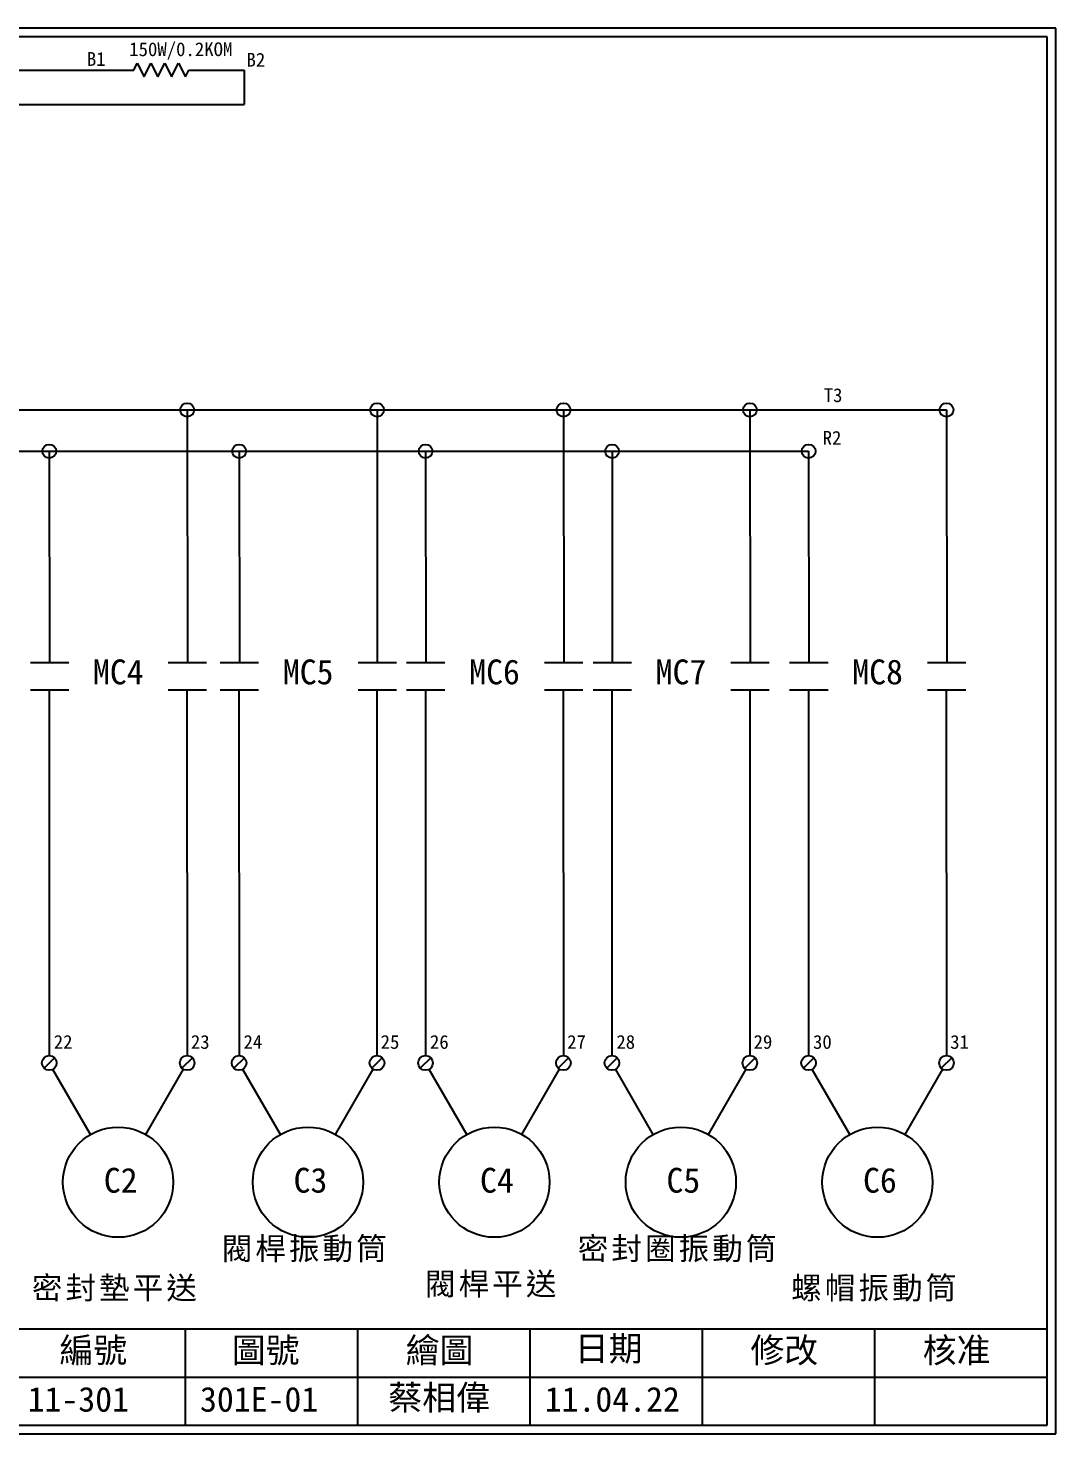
# Model space of a CAD drawing. Extents: x 10 to 297, y 3 to 207.
# Drawn here: x 147.9 to 297, y 3 to 207 of the extents above; entities that cross this region are included whole.
import ezdxf

# ---------------------------------------------------------------- set-up
doc = ezdxf.new("R2010")
doc.units = 0
doc.layers.get('0').update_dxf_attribs({"linetype": 'CONTINUOUS'})
doc.layers.add('圖框層', color=7, linetype='CONTINUOUS')
doc.layers.add('標尺寸層', color=3, linetype='CONTINUOUS')
doc.styles.add('STSL', font='KAIU.TTF')
doc.styles.add('標楷體', font='KAIU.TTF')

msp = doc.modelspace()

# ---------------------------------------------------------------- linework, layer by layer
for p, q in [((146.21, 200.89), (163.24, 200.89)), ((163.24, 200.89), (163.74, 201.89)), ((163.74, 201.89), (164.74, 199.89)), ((164.74, 199.89), (165.74, 201.89)), ((165.74, 201.89), (166.74, 199.89)), ((166.74, 199.89), (167.74, 201.89)), ((167.74, 201.89), (168.74, 199.89)), ((168.74, 199.89), (169.74, 201.89)), ((169.74, 201.89), (170.74, 199.89)), ((170.74, 199.89), (171.24, 200.89)), ((171.24, 200.89), (179.27, 200.89)), ((179.27, 200.89), (179.27, 195.89)), ((146.21, 195.89), (179.27, 195.89)), ((171, 151.57), (171.03, 114.93)), ((198.54, 151.57), (198.57, 114.93)), ((225.58, 151.57), (225.61, 114.93)), ((252.62, 151.57), (252.65, 114.93)), ((281.14, 151.57), (281.17, 114.93)), ((151, 145.57), (151.04, 114.93)), ((178.54, 145.57), (178.57, 114.93)), ((205.58, 145.57), (205.61, 114.93)), ((232.62, 145.57), (232.65, 114.93)), ((261.14, 145.57), (261.17, 114.93)), ((150.97, 110.96), (150.99, 57.89)), ((170.97, 110.96), (170.99, 57.89)), ((178.5, 110.96), (178.53, 57.89)), ((198.5, 110.96), (198.53, 57.89)), ((205.55, 110.96), (205.57, 57.89)), ((225.55, 110.96), (225.57, 57.89)), ((232.59, 110.96), (232.61, 57.89)), ((252.59, 110.96), (252.61, 57.89)), ((261.1, 110.96), (261.13, 57.89)), ((281.1, 110.96), (281.13, 57.89)), ((151.75, 57.58), (150.24, 56.06)), ((171.75, 57.58), (170.24, 56.06)), ((179.29, 57.58), (177.77, 56.06)), ((199.29, 57.58), (197.77, 56.06)), ((206.33, 57.58), (204.81, 56.06)), ((226.33, 57.58), (224.81, 56.06)), ((233.37, 57.58), (231.86, 56.06)), ((253.37, 57.58), (251.86, 56.06)), ((261.89, 57.58), (260.37, 56.06)), ((281.89, 57.58), (280.37, 56.06)), ((156.98, 46.45), (151.53, 55.89)), ((164.98, 46.45), (170.44, 55.9)), ((184.52, 46.45), (179.06, 55.89)), ((192.52, 46.45), (197.98, 55.9)), ((211.56, 46.45), (206.11, 55.89)), ((219.56, 46.45), (225.02, 55.9)), ((238.6, 46.45), (233.15, 55.89)), ((246.6, 46.45), (252.06, 55.9)), ((267.12, 46.45), (261.67, 55.89)), ((275.12, 46.45), (280.58, 55.9))]:
    msp.add_line(p, q)
for centre, radius in [((150.99, 56.82), 1.07), ((170.99, 56.82), 1.07), ((178.53, 56.82), 1.07), ((198.53, 56.82), 1.07), ((205.57, 56.82), 1.07), ((225.57, 56.82), 1.07), ((232.61, 56.82), 1.07), ((252.61, 56.82), 1.07), ((261.13, 56.82), 1.07), ((281.13, 56.82), 1.07), ((160.98, 39.52), 8), ((188.52, 39.52), 8), ((215.56, 39.52), 8), ((242.6, 39.52), 8), ((271.12, 39.52), 8)]:
    msp.add_circle(centre, radius)
at = {"layer": '圖框層', "color": 7}
for p, q in [((297, 206.97), (10, 206.97)), ((297, 3), (297, 206.97)), ((295.75, 205.72), (11.25, 205.72)), ((295.75, 4.25), (295.75, 205.72)), ((11.25, 18.25), (295.75, 18.25)), ((170.75, 4.25), (170.75, 18.25)), ((195.75, 4.25), (195.75, 18.25)), ((220.75, 4.25), (220.75, 18.25)), ((245.75, 4.25), (245.75, 18.25)), ((270.75, 4.25), (270.75, 18.25)), ((145.75, 11.25), (295.75, 11.25)), ((11.25, 4.25), (295.75, 4.25)), ((10, 3), (297, 3))]:
    msp.add_line(p, q, dxfattribs=at)
at = {"layer": '標尺寸層', "color": 7}
for p, q in [((78.55, 151.57), (281.14, 151.57)), ((78.55, 145.57), (261.14, 145.57)), ((148.25, 114.93), (153.82, 114.93)), ((168.25, 114.93), (173.82, 114.93)), ((175.78, 114.93), (181.35, 114.93)), ((195.78, 114.93), (201.35, 114.93)), ((202.82, 114.93), (208.39, 114.93)), ((222.82, 114.93), (228.39, 114.93)), ((229.87, 114.93), (235.43, 114.93)), ((249.87, 114.93), (255.43, 114.93)), ((258.38, 114.93), (263.95, 114.93)), ((278.38, 114.93), (283.95, 114.93)), ((148.25, 110.96), (153.82, 110.96)), ((168.25, 110.96), (173.82, 110.96)), ((175.78, 110.96), (181.35, 110.96)), ((195.78, 110.96), (201.35, 110.96)), ((202.82, 110.96), (208.39, 110.96)), ((222.82, 110.96), (228.39, 110.96)), ((229.87, 110.96), (235.43, 110.96)), ((249.87, 110.96), (255.43, 110.96)), ((258.38, 110.96), (263.95, 110.96)), ((278.38, 110.96), (283.95, 110.96))]:
    msp.add_line(p, q, dxfattribs=at)
for centre in [(171, 151.57), (198.54, 151.57), (225.58, 151.57), (252.62, 151.57), (281.14, 151.57), (151, 145.57), (178.54, 145.57), (205.58, 145.57), (232.62, 145.57), (261.14, 145.57)]:
    msp.add_circle(centre, 1, dxfattribs=at)

# ---------------------------------------------------------------- texts
at = {"color": 0, "char_height": 3.25, "width": 29.841, "attachment_point": 2, "style": '標楷體'}
for s, insert in [('{\\T1.1;閥桿振動筒}', (188.19, 31.52)), ('{\\T1.1;密封圈振動筒}', (242.28, 31.52)), ('{\\T1.1;閥桿平送}', (215.24, 26.39)), ('{\\T1.1;密封墊平送}', (160.66, 25.81)), ('{\\T1.1;螺帽振動筒}', (270.8, 25.81))]:
    msp.add_mtext(s, dxfattribs=dict(at, insert=insert))
at = {"layer": '圖框層', "color": 4, "style": 'STSL'}
for s, height, p in [('150W/0.2KOM', 2, (162.59, 202.9)), ('B1', 2, (156.45, 201.49)), ('B2', 2, (179.6, 201.38)), ('T3', 2, (263.32, 152.71)), ('R2', 2, (263.17, 146.52)), ('MC4', 3.6, (157.33, 111.76)), ('MC5', 3.6, (184.87, 111.76)), ('MC6', 3.6, (211.91, 111.76)), ('MC7', 3.6, (238.95, 111.76)), ('MC8', 3.6, (267.47, 111.76)), ('22', 2, (151.64, 58.87)), ('23', 2, (171.53, 58.87)), ('24', 2, (179.17, 58.87)), ('25', 2, (199.06, 58.87)), ('26', 2, (206.21, 58.87)), ('27', 2, (226.11, 58.87)), ('28', 2, (233.25, 58.87)), ('29', 2, (253.15, 58.87)), ('30', 2, (261.77, 58.87)), ('31', 2, (281.67, 58.87)), ('C2', 3.6, (158.9, 38)), ('C3', 3.6, (186.43, 38)), ('C4', 3.6, (213.47, 38)), ('C5', 3.6, (240.52, 38)), ('C6', 3.6, (269.03, 38)), ('編號', 3.6, (152.47, 13.34)), ('圖號', 3.6, (177.47, 13.34)), ('繪圖', 3.6, (202.69, 13.34)), ('日期', 3.6, (227.22, 13.59)), ('修改', 3.6, (252.69, 13.34)), ('核准', 3.6, (277.69, 13.34)), ('蔡相偉', 3.6, (200.18, 6.47)), ('11-301', 3.6, (147.86, 6.22)), ('301E-01', 3.6, (172.86, 6.22)), ('11.04.22', 3.6, (222.86, 6.22))]:
    msp.add_text(s, height=height, dxfattribs=at).set_placement(p)

doc.saveas('drawing.dxf')
